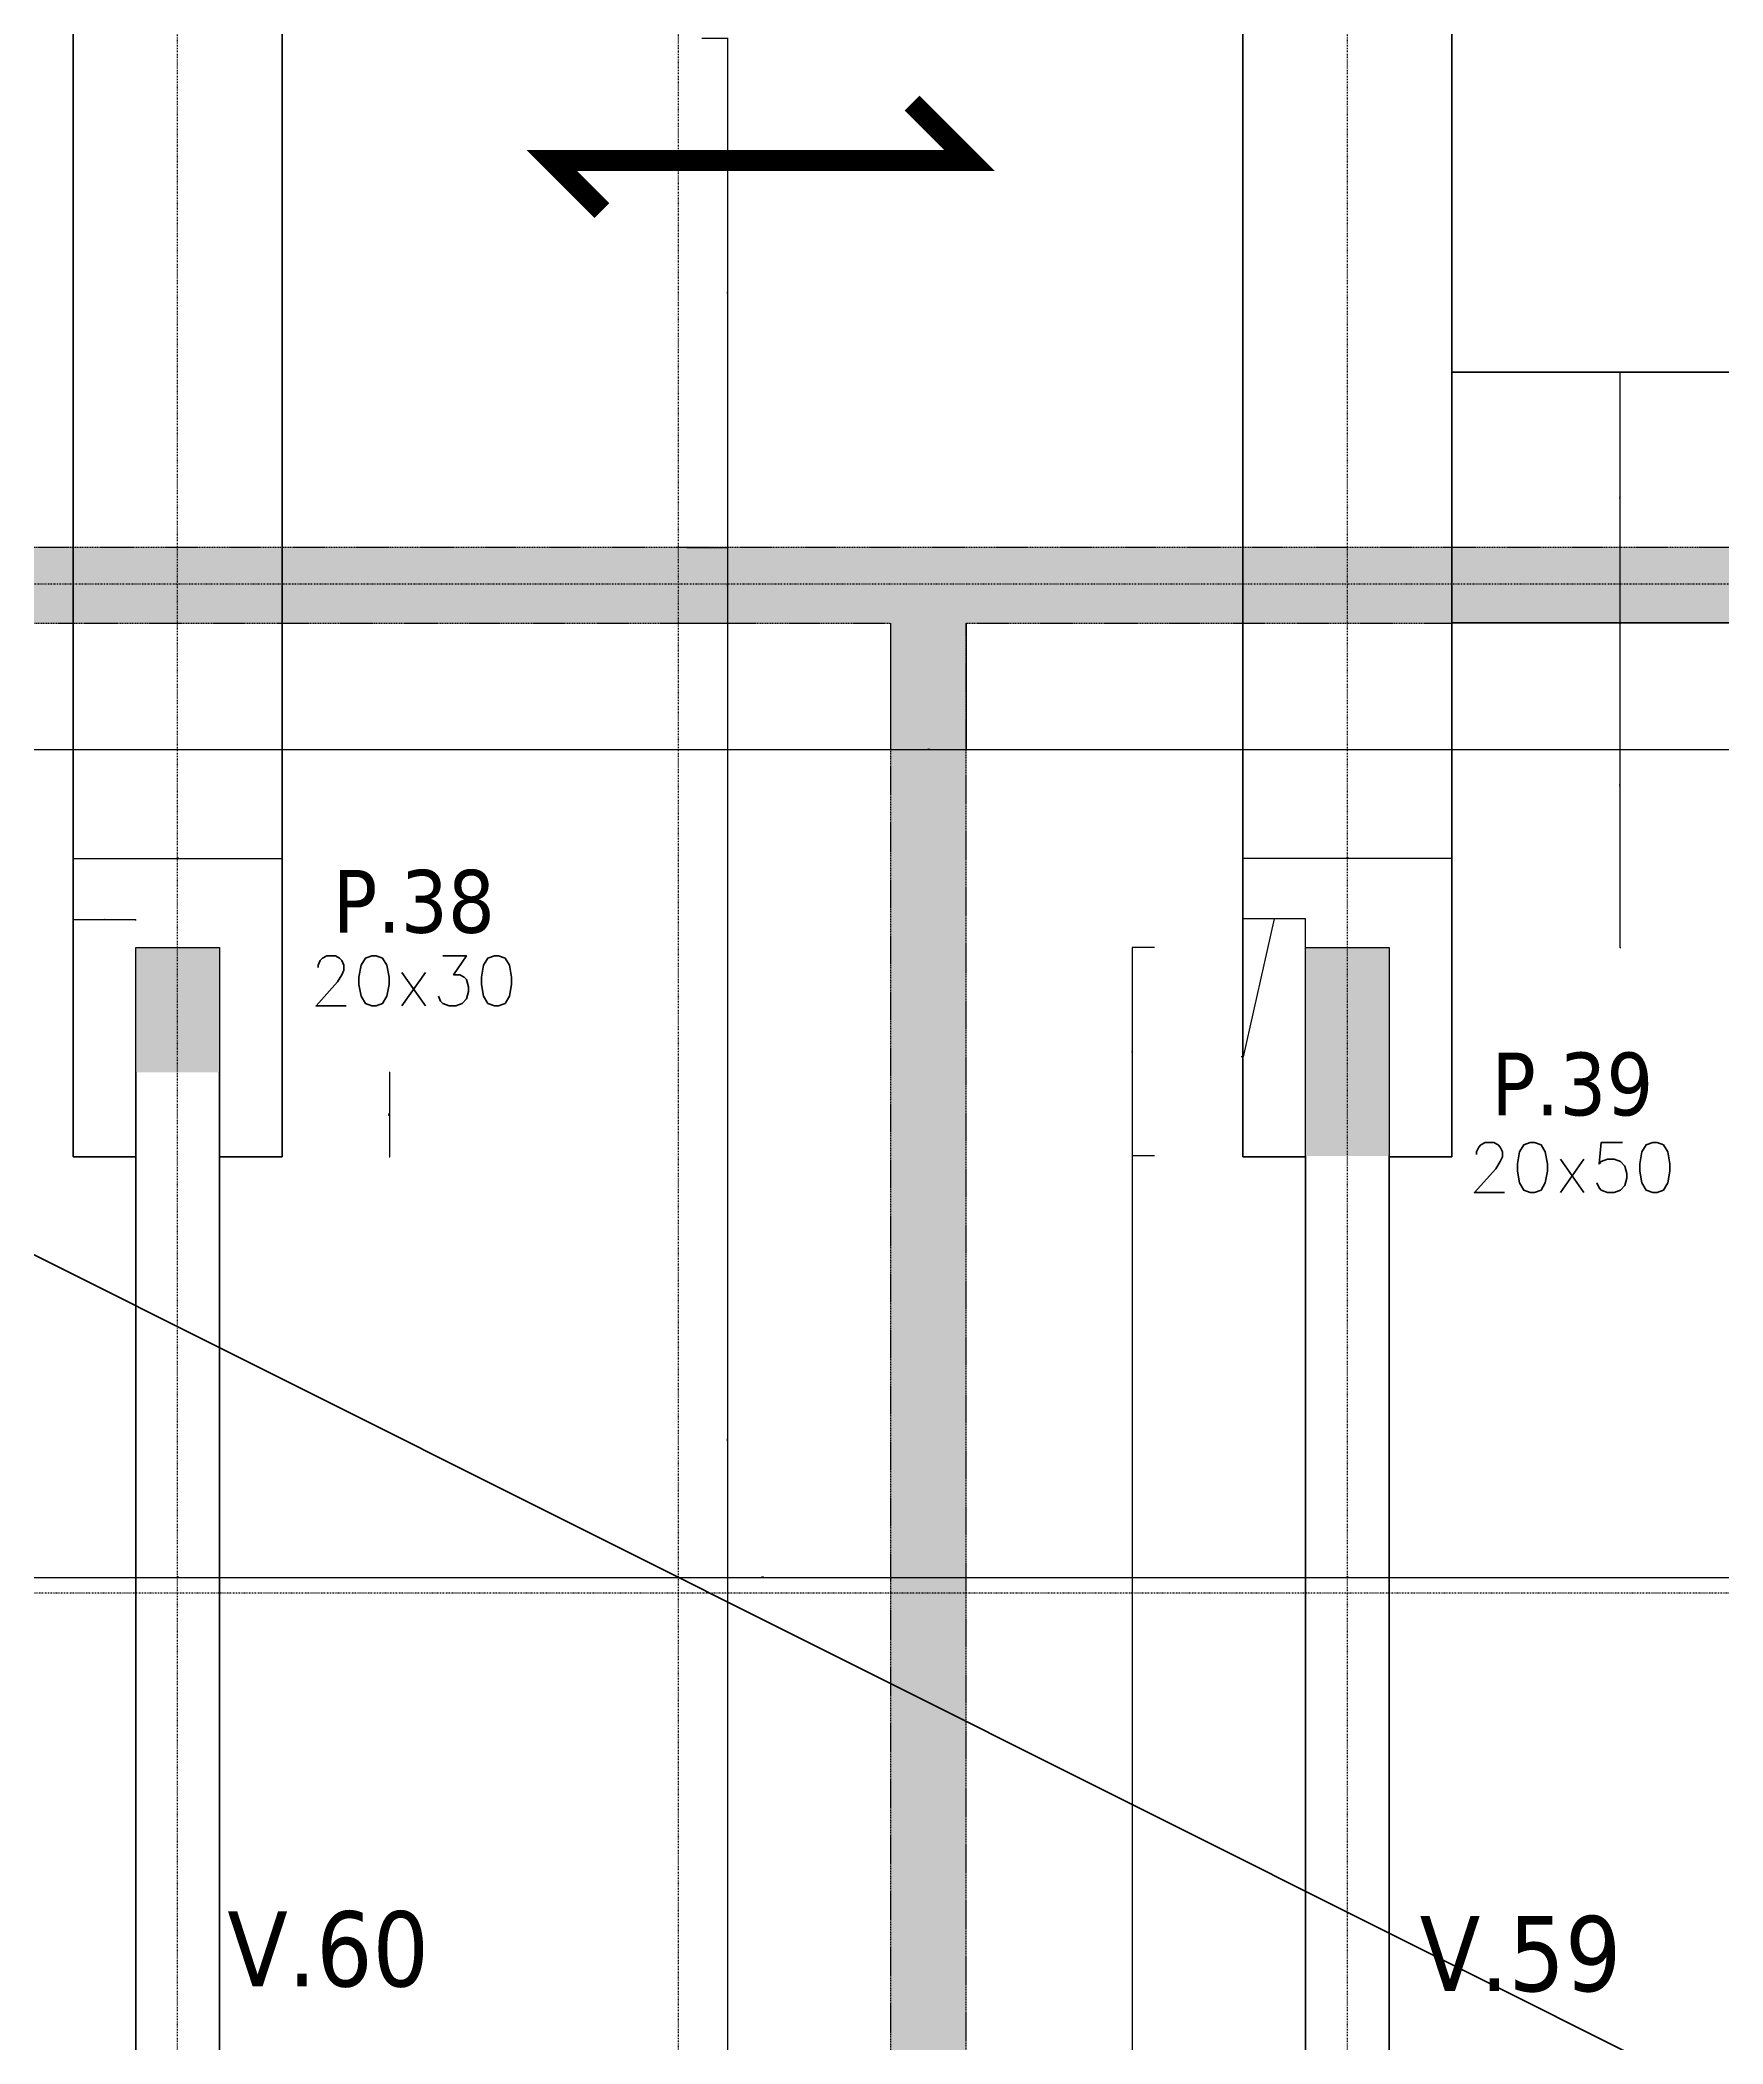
# Model space of a CAD drawing. Extents: x -12912 to 27386, y 1818 to 8189.
# Drawn here: x 1445.4 to 1848.3, y 6150.6 to 6630.1 of the extents above; entities that cross this region are included whole.
import ezdxf

# ---------------------------------------------------------------- set-up
doc = ezdxf.new("R2010")
doc.units = 0
doc.header["$MEASUREMENT"] = 0
for name, pattern in [('CACHE2', [4.7625, 3.175, -1.5875]), ('GrDotted', [0.4, 0.1, -0.1, 0.1, -0.1]), ('GrFeatureAxis', [0.85, 0.25, -0.2, 0.1, -0.2, 0.1]), ('STRICHPUNKT2_S11', [0.9, 0.7, -0.1, 0, -0.1])]:
    doc.linetypes.add(name, pattern=pattern)
doc.layers.get('0').update_dxf_attribs({"linetype": 'CONTINUOUS'})
doc.layers.get('DEFPOINTS').update_dxf_attribs({"linetype": 'CONTINUOUS'})
for name, color, linetype in [('K_ENT_M_Building_Coffrage PH Sous sol', 7, 'CONTINUOUS'), ('STR_AXES_REPERE', 1, 'CONTINUOUS'), ('STR_COTATION', 1, 'CONTINUOUS'), ('STR_SURCH', 9, 'CACHE2'), ('STR_TXT', 102, 'CONTINUOUS'), ('STR_TXT_V', 102, 'CONTINUOUS')]:
    doc.layers.add(name, color=color, linetype=linetype)
for name, color, linetype, lineweight in [('STR_AXES', 4, 'STRICHPUNKT2_S11', 25), ('STR_dob_dalles', 130, 'CONTINUOUS', 35), ('STR_POUTRES', 102, 'CONTINUOUS', 35), ('STR_VOILES', 6, 'CONTINUOUS', 70)]:
    doc.layers.add(name, color=color, linetype=linetype, lineweight=lineweight)
doc.styles.add('EPAIS', font='TAHOMA.TTF')
doc.styles.add('FIN', font='romans.shx')
doc.styles.add('GrDimensions', font='simplex.shx')
doc.dimstyles.new('GrDimensions', dxfattribs={"dimtxt": 0.09, "dimasz": 0.05, "dimexe": 0.07, "dimexo": 0, "dimgap": 0.05, "dimtad": 1, "dimzin": 0, "dimdsep": 46, "dimtxsty": 'GrDimensions', "dimblk": 'ARCHTICK', "dimblk1": 'ARCHTICK', "dimblk2": 'ARCHTICK', "dimcen": 0.09, "dimadec": 0, "dimazin": 0, "dimtfac": 1, "dimtdec": 4, "dimtmove": 0, "dimatfit": 3, "dimldrblk": 'OPEN30', "dimfxl": 0, "dimtolj": 1, "dimtzin": 0, "dimarcsym": 0})
doc.dimstyles.new('Novo_MALKO', dxfattribs={"dimscale": 1.3, "dimtxt": 0.09, "dimasz": 0.05, "dimexe": 0.07, "dimexo": 0, "dimgap": 0.05, "dimtad": 1, "dimdec": 0, "dimlfac": 100, "dimzin": 0, "dimdsep": 46, "dimtxsty": 'GrDimensions', "dimblk": 'ARCHTICK', "dimcen": 0.09, "dimadec": 0, "dimazin": 0, "dimtfac": 1, "dimtdec": 0, "dimtmove": 0, "dimatfit": 3, "dimldrblk": 'OPEN30', "dimfxl": 0, "dimtolj": 1, "dimtzin": 0, "dimarcsym": 0})
pattern_1 = [(0, (5243.0074, 5883.9378), (1.190625, 2.38125), [0, -2.38125])]

# ---------------------------------------------------------------- blocks, each defined once
blk = doc.blocks.new('_ArchTick')
at = {"color": 0, "linetype": 'ByBlock', "const_width": 0.15}
blk.add_lwpolyline([(-0.5, -0.5), (0.5, 0.5)], dxfattribs=at)
blk = doc.blocks.new('*D91')
at = {"layer": 'DEFPOINTS', "color": 0, "linetype": 'Continuous'}
for p in [(1097.46, 6490.54), (1649.02, 6490.54), (1649.02, 6460.28)]:
    blk.add_point(p, dxfattribs=at)
at = {"layer": 'STR_COTATION', "color": 0, "linetype": 'Continuous', "lineweight": -2}
for p, q in [((1097.46, 6490.54), (1097.46, 6460.19)), ((1649.02, 6490.54), (1649.02, 6460.19)), ((1097.46, 6460.28), (1649.02, 6460.28))]:
    blk.add_line(p, q, dxfattribs=at)
at = {"layer": 'STR_COTATION', "color": 0, "linetype": 'Continuous', "lineweight": -2, "xscale": 0.065, "yscale": 0.065, "zscale": 0.065, "rotation": 180}
blk.add_blockref('_ArchTick', (1097.46, 6460.28), dxfattribs=at)
at = {"layer": 'STR_COTATION', "color": 0, "linetype": 'Continuous', "lineweight": -2, "xscale": 0.065, "yscale": 0.065, "zscale": 0.065}
blk.add_blockref('_ArchTick', (1649.02, 6460.28), dxfattribs=at)
at = {"layer": 'STR_COTATION', "color": 0, "linetype": 'Continuous', "lineweight": -3, "insert": (1373.24, 6460.4), "char_height": 0.117, "attachment_point": 5, "style": 'GrDimensions'}
blk.add_mtext('\\A1;551.57', dxfattribs=at)
blk = doc.blocks.new('_Open30')
at = {"color": 0, "linetype": 'ByBlock', "lineweight": -2}
for p, q in [((-1, 0.3), (0, 0)), ((0, 0), (-1, -0.3)), ((0, 0), (-1, 0))]:
    blk.add_line(p, q, dxfattribs=at)
blk = doc.blocks.new('*D116')
at = {"layer": 'DEFPOINTS', "color": 0, "linetype": 'Continuous'}
for p in [(1208.36, 6274.5), (1468.36, 6262.16), (1468.36, 6262.16)]:
    blk.add_point(p, dxfattribs=at)
at = {"layer": 'STR_COTATION', "color": 0, "linetype": 'Continuous', "lineweight": -2}
for p, q in [((1208.36, 6274.5), (1208.36, 6262.07)), ((1208.36, 6262.16), (1468.36, 6262.16)), ((1468.36, 6262.16), (1468.36, 6262.07))]:
    blk.add_line(p, q, dxfattribs=at)
at = {"layer": 'STR_COTATION', "color": 0, "linetype": 'Continuous', "lineweight": -2, "xscale": 0.065, "yscale": 0.065, "zscale": 0.065, "rotation": 180}
blk.add_blockref('_ArchTick', (1208.36, 6262.16), dxfattribs=at)
at = {"layer": 'STR_COTATION', "color": 0, "linetype": 'Continuous', "lineweight": -2, "xscale": 0.065, "yscale": 0.065, "zscale": 0.065}
blk.add_blockref('_ArchTick', (1468.36, 6262.16), dxfattribs=at)
at = {"layer": 'STR_COTATION', "color": 0, "linetype": 'Continuous', "lineweight": -3, "insert": (1338.36, 6262.28), "char_height": 0.117, "attachment_point": 5, "style": 'GrDimensions'}
blk.add_mtext('\\A1;260.00', dxfattribs=at)
blk = doc.blocks.new('*D117')
at = {"layer": 'DEFPOINTS', "color": 0, "linetype": 'Continuous'}
for p in [(1488.36, 6270.43), (1468.36, 6262.16), (1488.36, 6262.16)]:
    blk.add_point(p, dxfattribs=at)
at = {"layer": 'STR_COTATION', "color": 0, "linetype": 'Continuous', "lineweight": -2}
for p, q in [((1488.36, 6270.43), (1488.36, 6262.07)), ((1468.36, 6262.16), (1468.36, 6262.07)), ((1468.36, 6262.16), (1488.36, 6262.16))]:
    blk.add_line(p, q, dxfattribs=at)
at = {"layer": 'STR_COTATION', "color": 0, "linetype": 'Continuous', "lineweight": -2, "xscale": 0.065, "yscale": 0.065, "zscale": 0.065, "rotation": 180}
blk.add_blockref('_ArchTick', (1468.36, 6262.16), dxfattribs=at)
at = {"layer": 'STR_COTATION', "color": 0, "linetype": 'Continuous', "lineweight": -2, "xscale": 0.065, "yscale": 0.065, "zscale": 0.065}
blk.add_blockref('_ArchTick', (1488.36, 6262.16), dxfattribs=at)
at = {"layer": 'STR_COTATION', "color": 0, "linetype": 'Continuous', "lineweight": -3, "insert": (1478.36, 6262.28), "char_height": 0.117, "attachment_point": 5, "style": 'GrDimensions'}
blk.add_mtext('\\A1;2000', dxfattribs=at)
blk = doc.blocks.new('*D118')
at = {"layer": 'DEFPOINTS', "color": 0, "linetype": 'Continuous'}
for p in [(1488.36, 6270.43), (1748.36, 6262.16), (1748.36, 6262.16)]:
    blk.add_point(p, dxfattribs=at)
at = {"layer": 'STR_COTATION', "color": 0, "linetype": 'Continuous', "lineweight": -2}
for p, q in [((1488.36, 6270.43), (1488.36, 6262.07)), ((1748.36, 6262.16), (1748.36, 6262.25)), ((1488.36, 6262.16), (1748.36, 6262.16))]:
    blk.add_line(p, q, dxfattribs=at)
at = {"layer": 'STR_COTATION', "color": 0, "linetype": 'Continuous', "lineweight": -2, "xscale": 0.065, "yscale": 0.065, "zscale": 0.065, "rotation": 180}
blk.add_blockref('_ArchTick', (1488.36, 6262.16), dxfattribs=at)
at = {"layer": 'STR_COTATION', "color": 0, "linetype": 'Continuous', "lineweight": -2, "xscale": 0.065, "yscale": 0.065, "zscale": 0.065}
blk.add_blockref('_ArchTick', (1748.36, 6262.16), dxfattribs=at)
at = {"layer": 'STR_COTATION', "color": 0, "linetype": 'Continuous', "lineweight": -3, "insert": (1618.36, 6262.28), "char_height": 0.117, "attachment_point": 5, "style": 'GrDimensions'}
blk.add_mtext('\\A1;260.00', dxfattribs=at)
blk = doc.blocks.new('*D119')
at = {"layer": 'DEFPOINTS', "color": 0, "linetype": 'Continuous'}
for p in [(1748.36, 6262.16), (1768.36, 6262.16), (1768.36, 6262.16)]:
    blk.add_point(p, dxfattribs=at)
at = {"layer": 'STR_COTATION', "color": 0, "linetype": 'Continuous', "lineweight": -2}
for p, q in [((1748.36, 6262.16), (1748.36, 6262.25)), ((1768.36, 6262.16), (1768.36, 6262.25)), ((1748.36, 6262.16), (1768.36, 6262.16))]:
    blk.add_line(p, q, dxfattribs=at)
at = {"layer": 'STR_COTATION', "color": 0, "linetype": 'Continuous', "lineweight": -2, "xscale": 0.065, "yscale": 0.065, "zscale": 0.065, "rotation": 180}
blk.add_blockref('_ArchTick', (1748.36, 6262.16), dxfattribs=at)
at = {"layer": 'STR_COTATION', "color": 0, "linetype": 'Continuous', "lineweight": -2, "xscale": 0.065, "yscale": 0.065, "zscale": 0.065}
blk.add_blockref('_ArchTick', (1768.36, 6262.16), dxfattribs=at)
at = {"layer": 'STR_COTATION', "color": 0, "linetype": 'Continuous', "lineweight": -3, "insert": (1758.36, 6262.28), "char_height": 0.117, "attachment_point": 5, "style": 'GrDimensions'}
blk.add_mtext('\\A1;2000', dxfattribs=at)
blk = doc.blocks.new('*D120')
at = {"layer": 'DEFPOINTS', "color": 0, "linetype": 'Continuous'}
for p in [(1768.36, 6262.16), (2033.36, 6262.17), (2033.36, 6262.16)]:
    blk.add_point(p, dxfattribs=at)
at = {"layer": 'STR_COTATION', "color": 0, "linetype": 'Continuous', "lineweight": -2}
for p, q in [((1768.36, 6262.16), (1768.36, 6262.25)), ((1768.36, 6262.16), (2033.36, 6262.16)), ((2033.36, 6262.17), (2033.36, 6262.07))]:
    blk.add_line(p, q, dxfattribs=at)
at = {"layer": 'STR_COTATION', "color": 0, "linetype": 'Continuous', "lineweight": -2, "xscale": 0.065, "yscale": 0.065, "zscale": 0.065, "rotation": 180}
blk.add_blockref('_ArchTick', (1768.36, 6262.16), dxfattribs=at)
at = {"layer": 'STR_COTATION', "color": 0, "linetype": 'Continuous', "lineweight": -2, "xscale": 0.065, "yscale": 0.065, "zscale": 0.065}
blk.add_blockref('_ArchTick', (2033.36, 6262.16), dxfattribs=at)
at = {"layer": 'STR_COTATION', "color": 0, "linetype": 'Continuous', "lineweight": -3, "insert": (1900.86, 6262.28), "char_height": 0.117, "attachment_point": 5, "style": 'GrDimensions'}
blk.add_mtext('\\A1;265.00', dxfattribs=at)
blk = doc.blocks.new('*D195')
at = {"layer": 'DEFPOINTS', "color": 0, "linetype": 'Continuous'}
for p in [(1649.02, 6490.54), (1667.12, 6490.54), (1667.12, 6460.28)]:
    blk.add_point(p, dxfattribs=at)
at = {"layer": 'STR_COTATION', "color": 0, "linetype": 'Continuous', "lineweight": -2}
for p, q in [((1649.02, 6490.54), (1649.02, 6460.19)), ((1667.12, 6490.54), (1667.12, 6460.19)), ((1649.02, 6460.28), (1667.12, 6460.28))]:
    blk.add_line(p, q, dxfattribs=at)
at = {"layer": 'STR_COTATION', "color": 0, "linetype": 'Continuous', "lineweight": -2, "xscale": 0.065, "yscale": 0.065, "zscale": 0.065, "rotation": 180}
blk.add_blockref('_ArchTick', (1649.02, 6460.28), dxfattribs=at)
at = {"layer": 'STR_COTATION', "color": 0, "linetype": 'Continuous', "lineweight": -2, "xscale": 0.065, "yscale": 0.065, "zscale": 0.065}
blk.add_blockref('_ArchTick', (1667.12, 6460.28), dxfattribs=at)
at = {"layer": 'STR_COTATION', "color": 0, "linetype": 'Continuous', "lineweight": -3, "insert": (1658.07, 6460.4), "char_height": 0.117, "attachment_point": 5, "style": 'GrDimensions'}
blk.add_mtext('\\A1;1810', dxfattribs=at)
blk = doc.blocks.new('*D196')
at = {"layer": 'DEFPOINTS', "color": 0, "linetype": 'Continuous'}
for p in [(1667.12, 6490.54), (2049.49, 6465.1), (2049.49, 6460.28)]:
    blk.add_point(p, dxfattribs=at)
at = {"layer": 'STR_COTATION', "color": 0, "linetype": 'Continuous', "lineweight": -2}
for p, q in [((1667.12, 6490.54), (1667.12, 6460.19)), ((2049.49, 6465.1), (2049.49, 6460.19)), ((1667.12, 6460.28), (2049.49, 6460.28))]:
    blk.add_line(p, q, dxfattribs=at)
at = {"layer": 'STR_COTATION', "color": 0, "linetype": 'Continuous', "lineweight": -2, "xscale": 0.065, "yscale": 0.065, "zscale": 0.065, "rotation": 180}
blk.add_blockref('_ArchTick', (1667.12, 6460.28), dxfattribs=at)
at = {"layer": 'STR_COTATION', "color": 0, "linetype": 'Continuous', "lineweight": -2, "xscale": 0.065, "yscale": 0.065, "zscale": 0.065}
blk.add_blockref('_ArchTick', (2049.49, 6460.28), dxfattribs=at)
at = {"layer": 'STR_COTATION', "color": 0, "linetype": 'Continuous', "lineweight": -3, "insert": (1858.31, 6460.4), "char_height": 0.117, "attachment_point": 5, "style": 'GrDimensions'}
blk.add_mtext('\\A1;382.37', dxfattribs=at)
blk = doc.blocks.new('*D271')
at = {"layer": 'DEFPOINTS', "color": 0, "linetype": 'Continuous'}
for p in [(1595.5, 6490.54), (1610.04, 6490.54), (1605.79, 6099.69)]:
    blk.add_point(p, dxfattribs=at)
at = {"layer": 'STR_COTATION', "color": 0, "linetype": 'Continuous', "lineweight": -2}
for p, q in [((1595.5, 6490.54), (1610.13, 6490.54)), ((1610.04, 6099.69), (1610.04, 6490.54)), ((1605.79, 6099.69), (1610.13, 6099.69))]:
    blk.add_line(p, q, dxfattribs=at)
at = {"layer": 'STR_COTATION', "color": 0, "linetype": 'Continuous', "lineweight": -2, "xscale": 0.065, "yscale": 0.065, "zscale": 0.065}
for p, rotation in [((1610.04, 6490.54), 90), ((1610.04, 6099.69), 270)]:
    blk.add_blockref('_ArchTick', p, dxfattribs=dict(at, rotation=rotation))
at = {"layer": 'STR_COTATION', "color": 0, "linetype": 'Continuous', "lineweight": -3, "insert": (1609.92, 6295.11), "char_height": 0.117, "attachment_point": 5, "rotation": 90, "style": 'GrDimensions'}
blk.add_mtext('\\A1;390.85', dxfattribs=at)
blk = doc.blocks.new('*D272')
at = {"layer": 'DEFPOINTS', "color": 0, "linetype": 'Continuous'}
for p in [(1600.28, 6508.64), (1610.04, 6508.64), (1595.5, 6490.54)]:
    blk.add_point(p, dxfattribs=at)
at = {"layer": 'STR_COTATION', "color": 0, "linetype": 'Continuous', "lineweight": -2}
for p, q in [((1600.28, 6508.64), (1610.13, 6508.64)), ((1610.04, 6490.54), (1610.04, 6508.64)), ((1595.5, 6490.54), (1610.13, 6490.54))]:
    blk.add_line(p, q, dxfattribs=at)
at = {"layer": 'STR_COTATION', "color": 0, "linetype": 'Continuous', "lineweight": -2, "xscale": 0.065, "yscale": 0.065, "zscale": 0.065}
for p, rotation in [((1610.04, 6508.64), 90), ((1610.04, 6490.54), 270)]:
    blk.add_blockref('_ArchTick', p, dxfattribs=dict(at, rotation=rotation))
at = {"layer": 'STR_COTATION', "color": 0, "linetype": 'Continuous', "lineweight": -3, "insert": (1609.92, 6499.59), "char_height": 0.117, "attachment_point": 5, "rotation": 90, "style": 'GrDimensions'}
blk.add_mtext('\\A1;1810', dxfattribs=at)
blk = doc.blocks.new('*D273')
at = {"layer": 'DEFPOINTS', "color": 0, "linetype": 'Continuous'}
for p in [(1603.82, 6630.54), (1610.04, 6630.54), (1600.28, 6508.64)]:
    blk.add_point(p, dxfattribs=at)
at = {"layer": 'STR_COTATION', "color": 0, "linetype": 'Continuous', "lineweight": -2}
for p, q in [((1603.82, 6630.54), (1610.13, 6630.54)), ((1610.04, 6508.64), (1610.04, 6630.54)), ((1600.28, 6508.64), (1610.13, 6508.64))]:
    blk.add_line(p, q, dxfattribs=at)
at = {"layer": 'STR_COTATION', "color": 0, "linetype": 'Continuous', "lineweight": -2, "xscale": 0.065, "yscale": 0.065, "zscale": 0.065}
for p, rotation in [((1610.04, 6630.54), 90), ((1610.04, 6508.64), 270)]:
    blk.add_blockref('_ArchTick', p, dxfattribs=dict(at, rotation=rotation))
at = {"layer": 'STR_COTATION', "color": 0, "linetype": 'Continuous', "lineweight": -3, "insert": (1609.92, 6569.59), "char_height": 0.117, "attachment_point": 5, "rotation": 90, "style": 'GrDimensions'}
blk.add_mtext('\\A1;121.90', dxfattribs=at)
blk = doc.blocks.new('*D333')
at = {"layer": 'DEFPOINTS', "color": 0, "linetype": 'Continuous'}
for p in [(1706.96, 6363.07), (1712.23, 6363.07), (1711.83, 5907.92)]:
    blk.add_point(p, dxfattribs=at)
at = {"layer": 'STR_COTATION', "color": 0, "linetype": 'Continuous', "lineweight": -2}
for p, q in [((1712.23, 6363.07), (1706.87, 6363.07)), ((1706.96, 5907.92), (1706.96, 6363.07)), ((1711.83, 5907.92), (1706.87, 5907.92))]:
    blk.add_line(p, q, dxfattribs=at)
at = {"layer": 'STR_COTATION', "color": 0, "linetype": 'Continuous', "lineweight": -2, "xscale": 0.065, "yscale": 0.065, "zscale": 0.065}
for p, rotation in [((1706.96, 6363.07), 90), ((1706.96, 5907.92), 270)]:
    blk.add_blockref('_ArchTick', p, dxfattribs=dict(at, rotation=rotation))
at = {"layer": 'STR_COTATION', "color": 0, "linetype": 'Continuous', "lineweight": -3, "insert": (1706.84, 6135.49), "char_height": 0.117, "attachment_point": 5, "rotation": 90, "style": 'GrDimensions'}
blk.add_mtext('\\A1;455.15', dxfattribs=at)
blk = doc.blocks.new('*D334')
at = {"layer": 'DEFPOINTS', "color": 0, "linetype": 'Continuous'}
for p in [(1706.96, 6412.92), (1712.23, 6412.92), (1712.23, 6363.07)]:
    blk.add_point(p, dxfattribs=at)
at = {"layer": 'STR_COTATION', "color": 0, "linetype": 'Continuous', "lineweight": -2}
for p, q in [((1712.23, 6412.92), (1706.87, 6412.92)), ((1706.96, 6363.07), (1706.96, 6412.92)), ((1712.23, 6363.07), (1706.87, 6363.07))]:
    blk.add_line(p, q, dxfattribs=at)
at = {"layer": 'STR_COTATION', "color": 0, "linetype": 'Continuous', "lineweight": -2, "xscale": 0.065, "yscale": 0.065, "zscale": 0.065}
for p, rotation in [((1706.96, 6412.92), 90), ((1706.96, 6363.07), 270)]:
    blk.add_blockref('_ArchTick', p, dxfattribs=dict(at, rotation=rotation))
at = {"layer": 'STR_COTATION', "color": 0, "linetype": 'Continuous', "lineweight": -3, "insert": (1706.84, 6387.99), "char_height": 0.117, "attachment_point": 5, "rotation": 90, "style": 'GrDimensions'}
blk.add_mtext('\\A1;4985', dxfattribs=at)
blk = doc.blocks.new('*D748')
at = {"layer": 'DEFPOINTS', "color": 0, "ltscale": 4.5}
for p in [(1453.36, 6545.15), (1453.36, 6419.51), (1468.36, 6412.92)]:
    blk.add_point(p, dxfattribs=at)
at = {"layer": 'STR_COTATION', "color": 0, "lineweight": -2, "ltscale": 4.5}
for p, q in [((1453.36, 6419.6), (1453.36, 6419.42)), ((1468.36, 6419.51), (1453.36, 6419.51)), ((1468.36, 6419.42), (1468.36, 6419.6))]:
    blk.add_line(p, q, dxfattribs=at)
at = {"layer": 'STR_COTATION', "color": 0, "lineweight": -2, "ltscale": 4.5, "xscale": 0.065, "yscale": 0.065, "zscale": 0.065, "rotation": 180}
blk.add_blockref('_ArchTick', (1453.36, 6419.51), dxfattribs=at)
at = {"layer": 'STR_COTATION', "color": 0, "lineweight": -2, "ltscale": 4.5, "xscale": 0.065, "yscale": 0.065, "zscale": 0.065}
blk.add_blockref('_ArchTick', (1468.36, 6419.51), dxfattribs=at)
at = {"layer": 'STR_COTATION', "color": 0, "ltscale": 4.5, "insert": (1460.86, 6419.63), "char_height": 0.117, "attachment_point": 5, "style": 'GrDimensions'}
blk.add_mtext('\\A1;1500', dxfattribs=at)
blk = doc.blocks.new('*D749')
at = {"layer": 'DEFPOINTS', "color": 0, "ltscale": 4.5}
for p in [(1453.36, 6452.21), (1503.36, 6447.07), (1503.36, 6434.23)]:
    blk.add_point(p, dxfattribs=at)
at = {"layer": 'STR_COTATION', "color": 0, "lineweight": -2, "ltscale": 4.5}
for p, q in [((1453.36, 6434.32), (1453.36, 6434.14)), ((1453.36, 6434.23), (1503.36, 6434.23)), ((1503.36, 6434.32), (1503.36, 6434.14))]:
    blk.add_line(p, q, dxfattribs=at)
at = {"layer": 'STR_COTATION', "color": 0, "lineweight": -2, "ltscale": 4.5, "xscale": 0.065, "yscale": 0.065, "zscale": 0.065, "rotation": 180}
blk.add_blockref('_ArchTick', (1453.36, 6434.23), dxfattribs=at)
at = {"layer": 'STR_COTATION', "color": 0, "lineweight": -2, "ltscale": 4.5, "xscale": 0.065, "yscale": 0.065, "zscale": 0.065}
blk.add_blockref('_ArchTick', (1503.36, 6434.23), dxfattribs=at)
at = {"layer": 'STR_COTATION', "color": 0, "ltscale": 4.5, "insert": (1478.36, 6434.35), "char_height": 0.117, "attachment_point": 5, "style": 'GrDimensions'}
blk.add_mtext('\\A1;5000', dxfattribs=at)
blk = doc.blocks.new('*D750')
at = {"layer": 'DEFPOINTS', "color": 0, "linetype": 'Continuous'}
for p in [(1733.36, 6429.87), (1733.36, 6419.76), (1748.36, 6412.92)]:
    blk.add_point(p, dxfattribs=at)
at = {"layer": 'STR_COTATION', "color": 0, "linetype": 'Continuous', "lineweight": -2}
for p, q in [((1733.36, 6429.87), (1733.36, 6419.67)), ((1748.36, 6419.76), (1733.36, 6419.76)), ((1740.86, 6419.76), (1733.42, 6386.73)), ((1748.36, 6412.92), (1748.36, 6419.85)), ((1733.42, 6386.73), (1732.9, 6386.73))]:
    blk.add_line(p, q, dxfattribs=at)
at = {"layer": 'STR_COTATION', "color": 0, "linetype": 'Continuous', "lineweight": -2, "xscale": 0.065, "yscale": 0.065, "zscale": 0.065, "rotation": 180}
blk.add_blockref('_ArchTick', (1733.36, 6419.76), dxfattribs=at)
at = {"layer": 'STR_COTATION', "color": 0, "linetype": 'Continuous', "lineweight": -2, "xscale": 0.065, "yscale": 0.065, "zscale": 0.065}
blk.add_blockref('_ArchTick', (1748.36, 6419.76), dxfattribs=at)
at = {"layer": 'STR_COTATION', "color": 0, "linetype": 'Continuous', "lineweight": -3, "insert": (1733.16, 6386.85), "char_height": 0.117, "attachment_point": 5, "style": 'GrDimensions'}
blk.add_mtext('\\A1;1500', dxfattribs=at)
blk = doc.blocks.new('*D751')
at = {"layer": 'DEFPOINTS', "color": 0, "ltscale": 4.5}
for p in [(1733.36, 6439.17), (1783.36, 6439.17), (1783.36, 6434.31)]:
    blk.add_point(p, dxfattribs=at)
at = {"layer": 'STR_COTATION', "color": 0, "lineweight": -2, "ltscale": 4.5}
for p, q in [((1733.36, 6434.4), (1733.36, 6434.22)), ((1733.36, 6434.31), (1783.36, 6434.31)), ((1783.36, 6434.4), (1783.36, 6434.22))]:
    blk.add_line(p, q, dxfattribs=at)
at = {"layer": 'STR_COTATION', "color": 0, "lineweight": -2, "ltscale": 4.5, "xscale": 0.065, "yscale": 0.065, "zscale": 0.065, "rotation": 180}
blk.add_blockref('_ArchTick', (1733.36, 6434.31), dxfattribs=at)
at = {"layer": 'STR_COTATION', "color": 0, "lineweight": -2, "ltscale": 4.5, "xscale": 0.065, "yscale": 0.065, "zscale": 0.065}
blk.add_blockref('_ArchTick', (1783.36, 6434.31), dxfattribs=at)
at = {"layer": 'STR_COTATION', "color": 0, "ltscale": 4.5, "insert": (1758.36, 6434.44), "char_height": 0.117, "attachment_point": 5, "style": 'GrDimensions'}
blk.add_mtext('\\A1;5000', dxfattribs=at)
blk = doc.blocks.new('*D752')
at = {"layer": 'DEFPOINTS', "color": 0, "ltscale": 4.5}
for p in [(1488.36, 6383.07), (1503.36, 6362.82), (1529.04, 6362.82)]:
    blk.add_point(p, dxfattribs=at)
at = {"layer": 'STR_COTATION', "color": 0, "lineweight": -2, "ltscale": 4.5}
for p, q in [((1528.95, 6383.07), (1529.13, 6383.07)), ((1529.04, 6383.07), (1529.04, 6362.82)), ((1528.95, 6362.82), (1529.13, 6362.82))]:
    blk.add_line(p, q, dxfattribs=at)
at = {"layer": 'STR_COTATION', "color": 0, "lineweight": -2, "ltscale": 4.5, "xscale": 0.065, "yscale": 0.065, "zscale": 0.065}
for p, rotation in [((1529.04, 6383.07), 90), ((1529.04, 6362.82), 270)]:
    blk.add_blockref('_ArchTick', p, dxfattribs=dict(at, rotation=rotation))
at = {"layer": 'STR_COTATION', "color": 0, "ltscale": 4.5, "insert": (1528.92, 6372.94), "char_height": 0.117, "attachment_point": 5, "rotation": 90, "style": 'GrDimensions'}
blk.add_mtext('\\A1;2026', dxfattribs=at)
blk = doc.blocks.new('*D913')
at = {"layer": 'DEFPOINTS', "color": 0, "ltscale": 4.5}
for p in [(1783.36, 6490.54), (1823.69, 6490.54), (1768.36, 6412.92)]:
    blk.add_point(p, dxfattribs=at)
at = {"layer": 'STR_COTATION', "color": 0, "lineweight": -2, "ltscale": 4.5}
for p, q in [((1823.6, 6490.54), (1823.78, 6490.54)), ((1823.69, 6412.92), (1823.69, 6490.54)), ((1823.6, 6412.92), (1823.78, 6412.92))]:
    blk.add_line(p, q, dxfattribs=at)
at = {"layer": 'STR_COTATION', "color": 0, "lineweight": -2, "ltscale": 4.5, "xscale": 0.065, "yscale": 0.065, "zscale": 0.065}
for p, rotation in [((1823.69, 6490.54), 90), ((1823.69, 6412.92), 270)]:
    blk.add_blockref('_ArchTick', p, dxfattribs=dict(at, rotation=rotation))
at = {"layer": 'STR_COTATION', "color": 0, "ltscale": 4.5, "insert": (1823.56, 6451.73), "char_height": 0.117, "attachment_point": 5, "rotation": 90, "style": 'GrDimensions'}
blk.add_mtext('\\A1;7762', dxfattribs=at)
blk = doc.blocks.new('*D914')
at = {"layer": 'DEFPOINTS', "color": 0, "ltscale": 4.5}
for p in [(1783.36, 6550.59), (1823.69, 6550.59), (1783.36, 6490.54)]:
    blk.add_point(p, dxfattribs=at)
at = {"layer": 'STR_COTATION', "color": 0, "lineweight": -2, "ltscale": 4.5}
for p, q in [((1823.6, 6550.59), (1823.78, 6550.59)), ((1823.69, 6490.54), (1823.69, 6550.59)), ((1823.6, 6490.54), (1823.78, 6490.54))]:
    blk.add_line(p, q, dxfattribs=at)
at = {"layer": 'STR_COTATION', "color": 0, "lineweight": -2, "ltscale": 4.5, "xscale": 0.065, "yscale": 0.065, "zscale": 0.065}
for p, rotation in [((1823.69, 6550.59), 90), ((1823.69, 6490.54), 270)]:
    blk.add_blockref('_ArchTick', p, dxfattribs=dict(at, rotation=rotation))
at = {"layer": 'STR_COTATION', "color": 0, "ltscale": 4.5, "insert": (1823.56, 6520.56), "char_height": 0.117, "attachment_point": 5, "rotation": 90, "style": 'GrDimensions'}
blk.add_mtext('\\A1;6005', dxfattribs=at)

msp = doc.modelspace()

# ---------------------------------------------------------------- hatches: boundary and pattern name
at = {"layer": 'STR_AXES_REPERE', "linetype": 'Continuous'}
for points in [[(1468.358, 6383.071), (1468.358, 6412.916), (1488.361, 6412.916), (1488.361, 6383.071)], [(1748.358, 6363.069), (1748.358, 6412.916), (1768.361, 6412.916), (1768.361, 6363.069)]]:
    msp.add_hatch(color=256, dxfattribs=at).paths.add_polyline_path(points)
at = {"layer": 'STR_SURCH', "linetype": 'Continuous'}
h = msp.add_hatch(dxfattribs=at)
h.set_pattern_fill('DOTS', color=256, scale=1.5, style=0)
h.set_pattern_definition(pattern_1)
h.paths.add_polyline_path([(2049.49, 6508.637), (1097.457, 6508.637), (1097.457, 6490.539), (2049.49, 6490.539)])
h = msp.add_hatch(dxfattribs=at)
h.set_pattern_fill('DOTS', color=256, scale=1.5, style=0)
h.set_pattern_definition(pattern_1)
h.paths.add_polyline_path([(1649.024, 6083.685), (1667.122, 6083.685), (1667.122, 6490.539), (1649.024, 6490.539)])

# ---------------------------------------------------------------- linework, layer by layer
at = {"color": 1, "linetype": 'ByBlock', "const_width": 5}
for points in [[(1617.918, 6601.244), (1667.918, 6601.244), (1654.165, 6614.998)], [(1579.909, 6589.254), (1567.918, 6601.244), (1617.918, 6601.244)]]:
    msp.add_lwpolyline(points, dxfattribs=at)
at = {"layer": 'K_ENT_M_Building_Coffrage PH Sous sol', "color": 7, "linetype": 'GrFeatureAxis'}
for points in [[(1598.255, 5842.702), (1598.255, 7544.115)], [(-1174.64, 6258.483), (7646.442, 6258.483)]]:
    msp.add_lwpolyline(points, dxfattribs=at)
at = {"layer": 'STR_AXES', "linetype": 'GrFeatureAxis'}
for p, q in [((1478.36, 5622.963), (1478.36, 8022.963)), ((1758.36, 5622.963), (1758.36, 8022.963)), ((-1309.741, 6499.914), (7906.576, 6499.914))]:
    msp.add_line(p, q, dxfattribs=at)
at = {"layer": 'STR_AXES_REPERE', "linetype": 'Continuous'}
for p, q in [((1468.358, 6412.916), (1488.361, 6412.916)), ((1468.358, 6383.071), (1468.358, 6412.916)), ((1488.361, 6412.916), (1488.361, 6383.071)), ((1748.358, 6412.916), (1768.361, 6412.916)), ((1748.358, 6363.069), (1748.358, 6412.916)), ((1768.361, 6412.916), (1768.361, 6363.069))]:
    msp.add_line(p, q, dxfattribs=at)
at = {"layer": 'STR_dob_dalles', "linetype": 'Continuous', "lineweight": 35}
msp.add_line((1007.187, 6557.958), (2306.358, 5907.916), dxfattribs=at)
at = {"layer": 'STR_POUTRES', "linetype": 'Continuous'}
for p, q in [((1503.36, 6930.014), (1503.36, 6362.815)), ((1453.36, 6362.815), (1453.36, 6890.014)), ((1733.36, 6362.815), (1733.36, 6890.014)), ((1783.36, 6890.014), (1783.36, 6362.815)), ((1783.36, 6550.588), (2296.361, 6550.588)), ((2296.361, 6490.588), (1783.36, 6490.588)), ((1468.358, 6362.815), (1453.36, 6362.815)), ((1503.36, 6362.815), (1488.361, 6362.815)), ((1748.358, 6362.815), (1733.36, 6362.815)), ((1783.36, 6362.815), (1768.361, 6362.815))]:
    msp.add_line(p, q, dxfattribs=at)
at = {"layer": 'STR_SURCH', "linetype": 'GrDotted'}
for p, q in [((2049.49, 6508.637), (1097.457, 6508.637)), ((1097.457, 6490.539), (1453.36, 6490.539)), ((1453.36, 6490.539), (1503.36, 6490.539)), ((1503.36, 6490.539), (1649.024, 6490.539)), ((1649.024, 6490.539), (1649.024, 6099.685)), ((1667.122, 6490.539), (1783.36, 6490.539)), ((1667.122, 6099.685), (1667.122, 6490.539))]:
    msp.add_line(p, q, dxfattribs=at)
at = {"layer": 'STR_VOILES', "linetype": 'Continuous'}
for p, q in [((1468.358, 6083.685), (1468.358, 6383.071)), ((1488.361, 6383.071), (1488.361, 6083.685)), ((1748.358, 5907.916), (1748.358, 6363.069)), ((1768.361, 6363.069), (1768.361, 5907.916))]:
    msp.add_line(p, q, dxfattribs=at)

# ---------------------------------------------------------------- texts
at = {"layer": 'STR_TXT', "linetype": 'Continuous', "lineweight": -3, "attachment_point": 1}
for s, insert, char_height, style in [(' P.38', (1509.865, 6431.472), 15, 'EPAIS'), ('20x30', (1509.939, 6410.959), 12, 'FIN'), (' P.39', (1787.179, 6387.777), 15, 'EPAIS'), ('20x50', (1787.226, 6366.29), 12, 'FIN')]:
    msp.add_mtext(s, dxfattribs=dict(at, insert=insert, char_height=char_height, style=style))
at = {"layer": 'STR_TXT_V', "ltscale": 4.5, "style": 'EPAIS'}
for s, p in [('V.60', (1490.236, 6164.33)), ('V.59', (1775.659, 6163.191))]:
    msp.add_text(s, height=18, dxfattribs=at).set_placement(p)

# ---------------------------------------------------------------- dimensions: what is measured, and where the dimension line sits
at = {"layer": 'STR_COTATION', "linetype": 'Continuous', "lineweight": -3}
for base, p1, p2, override, picture, middle in [((1610.044, 6630.539), (1600.284, 6508.637), (1603.815, 6630.539), {"dimscale": 1.3, "dimtmove": 1}, '*D273', (1609.92, 6569.588)), ((1610.044, 6508.637), (1595.501, 6490.539), (1600.284, 6508.637), {"dimscale": 1.3, "dimdec": 0, "dimlfac": 100, "dimzin": 0, "dimtmove": 1}, '*D272', (1609.92, 6499.588)), ((1610.044, 6490.539), (1605.789, 6099.685), (1595.501, 6490.539), {"dimscale": 1.3, "dimtmove": 1}, '*D271', (1609.92, 6295.112)), ((1706.96, 6412.916), (1712.226, 6363.069), (1712.226, 6412.916), {"dimscale": 1.3, "dimdec": 0, "dimlfac": 100, "dimzin": 0, "dimtmove": 1}, '*D334', (1706.837, 6387.993)), ((1706.96, 6363.069), (1711.833, 5907.916), (1712.226, 6363.069), {"dimscale": 1.3, "dimtmove": 1}, '*D333', (1706.837, 6135.493))]:
    dim = msp.add_linear_dim(base=base, p1=p1, p2=p2, angle=90, dimstyle='GrDimensions', override=override, dxfattribs=at)
    dim.commit()
    dim.dimension.update_dxf_attribs({"geometry": picture, "text_midpoint": middle})
at = {"layer": 'STR_COTATION', "ltscale": 4.5}
dim = msp.add_linear_dim(base=(1823.687, 6550.588), p1=(1783.36, 6490.539), p2=(1783.36, 6550.588), angle=90, dimstyle='Novo_MALKO', override={"dimtmove": 1}, dxfattribs=at)
dim.commit()
dim.dimension.update_dxf_attribs({"geometry": '*D914', "text_midpoint": (1823.564, 6520.563)})
for base, p1, p2, picture, middle in [((1453.36, 6419.507), (1468.358, 6412.916), (1453.36, 6545.154), '*D748', (1460.859, 6419.631)), ((1503.36, 6434.228), (1453.36, 6452.207), (1503.36, 6447.07), '*D749', (1478.36, 6434.352)), ((1783.36, 6434.313), (1733.36, 6439.165), (1783.36, 6439.165), '*D751', (1758.36, 6434.437))]:
    dim = msp.add_linear_dim(base=base, p1=p1, p2=p2, dimstyle='Novo_MALKO', dxfattribs=at)
    dim.commit()
    dim.dimension.update_dxf_attribs({"geometry": picture, "text_midpoint": middle})
at = {"layer": 'STR_COTATION', "linetype": 'Continuous', "lineweight": -3}
for base, p1, p2, override, picture, middle in [((1649.024, 6460.278), (1097.457, 6490.539), (1649.024, 6490.539), {"dimscale": 1.3, "dimtmove": 1}, '*D91', (1373.241, 6460.402)), ((1667.122, 6460.278), (1649.024, 6490.539), (1667.122, 6490.539), {"dimscale": 1.3, "dimdec": 0, "dimlfac": 100, "dimzin": 0, "dimtmove": 1}, '*D195', (1658.073, 6460.402)), ((2049.49, 6460.278), (1667.122, 6490.539), (2049.49, 6465.102), {"dimscale": 1.3, "dimtmove": 1}, '*D196', (1858.306, 6460.402)), ((1468.358, 6262.156), (1208.362, 6274.498), (1468.358, 6262.156), {"dimscale": 1.3, "dimtmove": 1}, '*D116', (1338.36, 6262.28)), ((1488.361, 6262.156), (1468.358, 6262.156), (1488.361, 6270.428), {"dimscale": 1.3, "dimdec": 0, "dimlfac": 100, "dimzin": 0, "dimtmove": 1}, '*D117', (1478.36, 6262.28)), ((1748.358, 6262.156), (1488.361, 6270.428), (1748.358, 6262.156), {"dimscale": 1.3, "dimtmove": 1}, '*D118', (1618.36, 6262.28)), ((1768.361, 6262.156), (1748.358, 6262.156), (1768.361, 6262.156), {"dimscale": 1.3, "dimdec": 0, "dimlfac": 100, "dimzin": 0, "dimtmove": 1}, '*D119', (1758.36, 6262.28)), ((2033.36, 6262.156), (1768.361, 6262.156), (2033.36, 6262.166), {"dimscale": 1.3, "dimtmove": 1}, '*D120', (1900.861, 6262.28))]:
    dim = msp.add_linear_dim(base=base, p1=p1, p2=p2, dimstyle='GrDimensions', override=override, dxfattribs=at)
    dim.commit()
    dim.dimension.update_dxf_attribs({"geometry": picture, "text_midpoint": middle})
at = {"layer": 'STR_COTATION', "ltscale": 4.5}
for base, p1, p2, picture, middle in [((1823.687, 6490.539), (1768.361, 6412.916), (1783.36, 6490.539), '*D913', (1823.564, 6451.728)), ((1529.04, 6362.815), (1488.361, 6383.071), (1503.36, 6362.815), '*D752', (1528.917, 6372.943))]:
    dim = msp.add_linear_dim(base=base, p1=p1, p2=p2, angle=90, dimstyle='Novo_MALKO', dxfattribs=at)
    dim.commit()
    dim.dimension.update_dxf_attribs({"geometry": picture, "text_midpoint": middle})
at = {"layer": 'STR_COTATION', "linetype": 'Continuous', "lineweight": -3}
dim = msp.add_linear_dim(base=(1733.36, 6419.756), p1=(1748.358, 6412.916), p2=(1733.36, 6429.865), dimstyle='GrDimensions', override={"dimscale": 1.3, "dimdec": 0, "dimlfac": 100, "dimtmove": 1}, dxfattribs=at)
dim.commit()
dim.dimension.update_dxf_attribs({"geometry": '*D750', "text_midpoint": (1733.36, 6386.73), "dimtype": 160})

doc.saveas('drawing.dxf')
